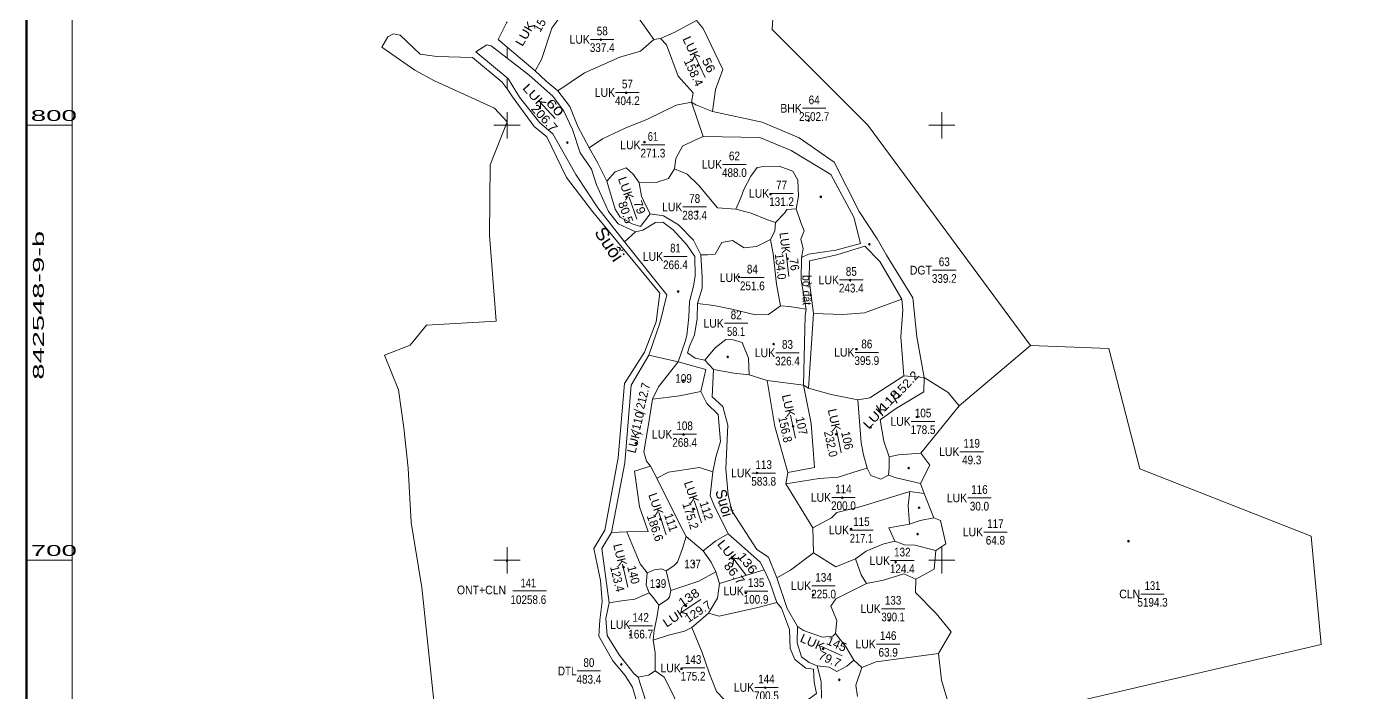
# Model space of a CAD drawing. Header units: metres. Extents: x 550890 to 551618, y 1839259 to 1840146.
# Drawn here: x 550889.5 to 551193.5, y 1839669.6 to 1839822.7 of the extents above; entities that cross this region are included whole.
import ezdxf
from ezdxf.enums import TextEntityAlignment as Align

# ---------------------------------------------------------------- set-up
doc = ezdxf.new("R2010")
doc.units = ezdxf.units.M
doc.header["$LTSCALE"] = 0.8
doc.header["$PDMODE"] = 32
doc.header["$PDSIZE"] = 0.4
doc.linetypes.add('DASH_DOUBLE_DOT', pattern=[9.2, 5, -1.2, 0.3, -1.2, 0.3, -1.2])
for name, color, linetype, lineweight in [('10', 7, 'Continuous', 13), ('13', 7, 'Continuous', 13), ('2', 7, 'DASH_DOUBLE_DOT', 25), ('23', 7, 'Continuous', 13), ('24', 7, 'Continuous', 13), ('31', 7, 'Continuous', 13), ('63', 7, 'Continuous', 13)]:
    doc.layers.add(name, color=color, linetype=linetype, lineweight=lineweight)
for name, color, linetype in [('4', 7, 'Continuous'), ('48', 7, 'Continuous'), ('8', 7, 'Continuous')]:
    doc.layers.add(name, color=color, linetype=linetype)

msp = doc.modelspace()

# ---------------------------------------------------------------- linework, layer by layer
at = {"layer": '10'}
for p, q in [((551035.28, 1839819.97), (551033.79, 1839819.73)), ((551042.43, 1839805.36), (551045.08, 1839797.41)), ((551029.58, 1839775.48), (551027.04, 1839773.24)), ((551070.47, 1839756.72), (551069.29, 1839739.56)), ((551104, 1839735.5), (551120.37, 1839749.41)), ((551039.32, 1839745.62), (551032.61, 1839747.18)), ((551055.65, 1839742.67), (551059.82, 1839741.3)), ((551059.82, 1839741.3), (551068.17, 1839740.26)), ((551091.26, 1839742.43), (551095.89, 1839741.99)), ((551069.29, 1839739.56), (551068.17, 1839740.26)), ((551104, 1839735.5), (551095.14, 1839724.64)), ((551034.43, 1839718.88), (551033.03, 1839721.66)), ((551064.11, 1839717.57), (551064.54, 1839720.16)), ((551064.11, 1839717.57), (551070.31, 1839707.49)), ((551092.61, 1839715.8), (551095.88, 1839715.32)), ((551027.52, 1839706.54), (551024.05, 1839706.38)), ((551045.1, 1839702.15), (551041.17, 1839705.46)), ((551070.45, 1839701.68), (551070.31, 1839707.49)), ((551036.57, 1839697.6), (551037.65, 1839693.05)), ((551048.89, 1839694.67), (551048.01, 1839697.38)), ((551059.1, 1839697.77), (551048.89, 1839694.67)), ((551079.72, 1839677.03), (551081.6, 1839675.38))]:
    msp.add_line(p, q, dxfattribs=at)
for points in [[(551063, 1839856), (551061, 1839822), (551083, 1839800), (551120.37, 1839749.41)], [(551033.79, 1839819.73), (551029.83, 1839825.24), (551027.91, 1839831.34)], [(551012.92, 1839825.96), (551010.33, 1839822.31), (551007.92, 1839815.14), (551006.46, 1839812.55)], [(551035.28, 1839819.97), (551038.45, 1839821.34), (551043.56, 1839824.13)], [(551047.26, 1839803.2), (551047.97, 1839808.21), (551049.63, 1839812.87), (551045.1, 1839822.25), (551043.56, 1839824.13)], [(550971.81, 1839747.18), (550977.71, 1839749.45), (550981.49, 1839754.09), (550997.52, 1839754.98), (550995.95, 1839774.74), (550996.11, 1839790.93), (551000.05, 1839800.77), (550997.15, 1839803.98), (550983.32, 1839810.23), (550978.83, 1839812.67), (550971.21, 1839817.94)], [(551033.79, 1839819.73), (551030.69, 1839817.04), (551025.97, 1839815.64), (551017.79, 1839812.05), (551011.68, 1839807.91)], [(551042.43, 1839805.36), (551042.81, 1839807.44), (551039.37, 1839811.32), (551036.65, 1839818.49), (551035.28, 1839819.97)], [(551018.89, 1839794.86), (551021.98, 1839796.86), (551027.19, 1839799.33), (551032.32, 1839801.43), (551038.89, 1839804.65), (551042.43, 1839805.36)], [(551042.43, 1839805.36), (551043.45, 1839804.73), (551047.26, 1839803.2)], [(551095.89, 1839741.99), (551094.2, 1839751.39), (551093.29, 1839760.31), (551087.26, 1839770.12), (551085.11, 1839773.92), (551080.97, 1839780.19), (551075.21, 1839791.51), (551067.18, 1839797.09), (551058.67, 1839800.69), (551047.26, 1839803.2)], [(551038.5, 1839789.99), (551038.84, 1839792.4), (551040.35, 1839795.2), (551043.36, 1839796.63), (551045.08, 1839797.41)], [(551045.08, 1839797.41), (551058.16, 1839797.23), (551065.37, 1839794.2), (551074.49, 1839788.71), (551079.76, 1839778.88), (551081.31, 1839772.8), (551075.62, 1839771.31), (551069.32, 1839770.37), (551067.7, 1839769.58)], [(551030.35, 1839786.81), (551029.09, 1839788.69), (551027.39, 1839790.23), (551024.83, 1839789.31), (551022.92, 1839787.14)], [(551030.35, 1839786.81), (551034.31, 1839786.83), (551037.15, 1839787.74), (551038.5, 1839789.99)], [(551038.5, 1839789.99), (551041.45, 1839788.78), (551044.09, 1839786.14), (551048.37, 1839781.07), (551052.65, 1839780.7)], [(551052.65, 1839780.7), (551053.79, 1839783.31), (551054.43, 1839785.22), (551056.09, 1839788.29), (551057.5, 1839790.28), (551059.03, 1839790.56), (551062.57, 1839790.59), (551065.74, 1839789.5), (551066.9, 1839787.41), (551067.06, 1839783.72), (551066.45, 1839780.8)], [(551032.93, 1839779.69), (551031.84, 1839781.76), (551030.93, 1839783.71), (551030.35, 1839786.81)], [(551052.65, 1839780.7), (551056.15, 1839779.8), (551059.9, 1839778.31), (551061.71, 1839777.63)], [(551066.45, 1839780.8), (551064.31, 1839780.63), (551063.79, 1839779.84), (551061.71, 1839777.63)], [(551067.7, 1839769.58), (551068.07, 1839771.62), (551067.56, 1839773.82), (551068.32, 1839775.75), (551067.57, 1839777.66), (551066.45, 1839780.8)], [(551061.71, 1839777.63), (551061.6, 1839775.7), (551060.61, 1839773.75)], [(551044.57, 1839770.2), (551046.13, 1839770.21), (551047.83, 1839770.35), (551049.36, 1839773.07), (551051.85, 1839773.53), (551054.52, 1839771.8), (551057.4, 1839772.11), (551060.61, 1839773.75)], [(551060.61, 1839773.75), (551061.22, 1839770.44), (551061.94, 1839763.49), (551062.91, 1839758.47)], [(551090.79, 1839760.06), (551085.76, 1839768.71), (551082.26, 1839772.23), (551075.84, 1839770.26), (551069.58, 1839768.83), (551069.48, 1839764.41), (551070.47, 1839756.72)], [(551068.76, 1839757.7), (551067.67, 1839764.45), (551067.7, 1839769.58)], [(551090.79, 1839760.06), (551082.17, 1839756.87), (551077.23, 1839756.48), (551070.47, 1839756.72)], [(551091.26, 1839742.43), (551090.55, 1839751.35), (551091, 1839757.48), (551090.79, 1839760.06)], [(551043.78, 1839759.02), (551047.52, 1839758.61), (551051.66, 1839757.73), (551057.16, 1839756.42), (551060.16, 1839756.53), (551062.91, 1839758.47)], [(551062.91, 1839758.47), (551064.92, 1839758.37), (551068.76, 1839757.7)], [(551068.17, 1839740.26), (551068.52, 1839756.28), (551068.76, 1839757.7)], [(551055.65, 1839742.67), (551055.53, 1839746.45), (551054.09, 1839750.07), (551052, 1839750.7), (551050.31, 1839750.78), (551047.84, 1839748.87), (551045.46, 1839746.01)], [(551117.57, 1839658.77), (551129.02, 1839667.08), (551187.17, 1839680.66), (551184.87, 1839705.54), (551145.49, 1839721.06), (551138.35, 1839748.69), (551120.37, 1839749.41)], [(551039.32, 1839745.62), (551034.81, 1839739.85), (551033.49, 1839737.06)], [(551047.5, 1839743.87), (551052.12, 1839743.05), (551055.65, 1839742.67)], [(551059.82, 1839741.3), (551061.6, 1839730.78), (551064.54, 1839720.16)], [(551080.63, 1839736.86), (551083.42, 1839737.35), (551091.26, 1839742.43)], [(551095.89, 1839741.99), (551095.86, 1839738.72), (551089.36, 1839734.84), (551085.8, 1839732.32), (551086.65, 1839727.36), (551087.9, 1839723.77)], [(551095.89, 1839741.99), (551101.46, 1839738.56), (551104, 1839735.5)], [(551044.57, 1839738.84), (551039.69, 1839737.8), (551033.49, 1839737.06)], [(551064.54, 1839720.16), (551070.68, 1839721.34), (551069.91, 1839731.48), (551068.17, 1839740.26)], [(551069.29, 1839739.56), (551074.57, 1839738.14), (551080.63, 1839736.86)], [(551033.49, 1839737.06), (551032.57, 1839731.21), (551031.46, 1839724.94), (551032.06, 1839722.82), (551033.03, 1839721.66)], [(551082.81, 1839721.2), (551081.96, 1839724.21), (551081.45, 1839727), (551080.63, 1839736.86)], [(551087.74, 1839719.56), (551087.85, 1839721.32), (551087.9, 1839723.77)], [(551087.9, 1839723.77), (551090.04, 1839724.23), (551095.14, 1839724.64)], [(551095.14, 1839724.64), (551097.22, 1839721.85), (551095.04, 1839717.69)], [(551027.52, 1839706.54), (551032.45, 1839706.62), (551030.46, 1839712.3), (551029.3, 1839720.47), (551033.03, 1839721.66)], [(551034.43, 1839718.88), (551037.11, 1839720.27), (551044.28, 1839721.31), (551047.32, 1839720.33)], [(551064.11, 1839717.57), (551071.81, 1839718.79), (551076.12, 1839719.1), (551081.01, 1839720.62), (551082.81, 1839721.2)], [(551082.81, 1839721.2), (551083.64, 1839719.49), (551085.99, 1839718.62), (551087.74, 1839719.56)], [(551041.17, 1839705.46), (551039.52, 1839708.66), (551034.43, 1839718.88)], [(551087.74, 1839719.56), (551089.46, 1839718.93), (551095.04, 1839717.69)], [(551098.12, 1839709.78), (551095.88, 1839715.32), (551095.04, 1839717.69)], [(551070.31, 1839707.49), (551074.6, 1839709.77), (551075.87, 1839710.95), (551081.46, 1839712.33), (551092.61, 1839715.8)], [(551092.55, 1839708.33), (551092.27, 1839712.61), (551092.61, 1839715.8)], [(551092.55, 1839708.33), (551087.81, 1839707.44), (551089.19, 1839704.38)], [(551098.12, 1839709.78), (551095.01, 1839709.12), (551092.55, 1839708.33)], [(551098.59, 1839702.23), (551100.93, 1839703.82), (551099.64, 1839709.14), (551098.12, 1839709.78)], [(551032.24, 1839697.11), (551030.63, 1839699.21), (551027.52, 1839706.54)], [(551036.57, 1839697.6), (551038.35, 1839698.76), (551039.19, 1839699.6), (551040.37, 1839702.68), (551041.17, 1839705.46)], [(551050.83, 1839706.1), (551048, 1839704.5), (551045.1, 1839702.15)], [(551048.01, 1839697.38), (551046.96, 1839699.59), (551045.1, 1839702.15)], [(551062.04, 1839695.98), (551065.16, 1839697.76), (551070.45, 1839701.68)], [(551080.1, 1839700.32), (551075.57, 1839698.5), (551070.45, 1839701.68)], [(551089.19, 1839704.38), (551086.41, 1839703.73), (551082.56, 1839702.09), (551080.1, 1839700.32)], [(551089.19, 1839704.38), (551091.4, 1839703.55), (551093.81, 1839703.49), (551098.59, 1839702.23)], [(551093.98, 1839695.69), (551098.21, 1839697.94), (551098.59, 1839702.23)], [(551082.62, 1839694.7), (551081.44, 1839696.66), (551080.1, 1839700.32)], [(551032.65, 1839692.49), (551031.98, 1839694.25), (551032.24, 1839697.11)], [(551032.24, 1839697.11), (551033.86, 1839697.77), (551035.56, 1839698.02), (551036.57, 1839697.6)], [(551048.01, 1839697.38), (551044.09, 1839695.23), (551037.65, 1839693.05)], [(551093.98, 1839695.69), (551091.28, 1839696.92), (551086.54, 1839695.43), (551082.62, 1839694.7)], [(551093.98, 1839695.69), (551093.9, 1839692.63), (551098.68, 1839687.78), (551102.16, 1839683.58), (551099.21, 1839678.58)], [(551032.65, 1839692.49), (551029.4, 1839691.06), (551026.34, 1839690.67), (551023.47, 1839690.19)], [(551034.91, 1839689.72), (551033.7, 1839691.34), (551032.65, 1839692.49)], [(551037.65, 1839693.05), (551037.38, 1839691.49), (551036.91, 1839691), (551034.91, 1839689.72)], [(551046.36, 1839687.81), (551048.36, 1839691.32), (551048.89, 1839694.67)], [(551082.62, 1839694.7), (551079.1, 1839692.89), (551075.63, 1839691.17), (551074.46, 1839689.42), (551075.87, 1839686.15), (551075.52, 1839683.18)], [(551034.91, 1839689.72), (551034.45, 1839686.78), (551033.85, 1839683.96), (551033.58, 1839681.62)], [(551062.01, 1839690.32), (551057.7, 1839689.13), (551048.79, 1839687.14), (551046.36, 1839687.81)], [(551042.49, 1839684.52), (551044.06, 1839685.83), (551046.36, 1839687.81)], [(551033.58, 1839681.62), (551037.15, 1839682.78), (551040.82, 1839683.72), (551042.49, 1839684.52)], [(551042.49, 1839684.52), (551044.88, 1839678.83), (551046.45, 1839674.15), (551048.18, 1839669.84), (551049.87, 1839668.08)], [(551075.52, 1839683.18), (551074.88, 1839682.54), (551072.53, 1839682.34), (551068.21, 1839683.86), (551066.78, 1839684.79)], [(551033.58, 1839681.62), (551034.05, 1839678.72), (551034.06, 1839674.55)], [(551075.52, 1839683.18), (551077.96, 1839680.05), (551079.72, 1839677.03)], [(551081.6, 1839675.38), (551084.86, 1839676.63), (551099.21, 1839678.58)], [(551099.21, 1839678.58), (551099.89, 1839672.42), (551102.62, 1839663.4)], [(551034.06, 1839674.55), (551032.51, 1839673.58), (551030.19, 1839673.12)], [(551034.06, 1839674.55), (551036.14, 1839673.13), (551038.32, 1839668.73), (551039.74, 1839665.4)], [(551079.72, 1839677.03), (551078.14, 1839675.69), (551075.85, 1839674.43), (551074.06, 1839675.45), (551071.35, 1839675.76)], [(551081.6, 1839675.38), (551080.23, 1839671.29), (551080.59, 1839668.7)]]:
    msp.add_lwpolyline(points, dxfattribs=at)
at = {"layer": '13'}
for p, q in [((551019.19, 1839819.76), (551024.59, 1839819.76)), ((551043.29, 1839815.87), (551045.58, 1839810.98)), ((551007.4, 1839805.57), (551011.04, 1839801.58)), ((551024.97, 1839807.56), (551030.37, 1839807.56)), ((551067.92, 1839803.92), (551073.32, 1839803.92)), ((551030.85, 1839795.51), (551036.25, 1839795.51)), ((551049.58, 1839791.02), (551054.98, 1839791.02)), ((551060.43, 1839784.35), (551065.83, 1839784.35)), ((551028.05, 1839783.52), (551029.88, 1839778.44)), ((551040.44, 1839781.24), (551045.84, 1839781.24)), ((551036.02, 1839769.84), (551041.42, 1839769.84)), ((551064.2, 1839770.62), (551064.82, 1839765.26)), ((551097.84, 1839766.69), (551103.24, 1839766.69)), ((551053.71, 1839764.99), (551059.11, 1839764.99)), ((551076.46, 1839764.47), (551081.86, 1839764.47)), ((551049.98, 1839754.49), (551055.38, 1839754.49)), ((551061.79, 1839747.7), (551067.19, 1839747.7)), ((551080.03, 1839747.81), (551085.43, 1839747.81)), ((551088.23, 1839738.48), (551089.73, 1839736.14)), ((551084.94, 1839735.58), (551086.44, 1839733.24)), ((551029.19, 1839734.71), (551031.82, 1839733.58)), ((551065.21, 1839733.33), (551066.37, 1839728.06)), ((551028.54, 1839730.08), (551031.17, 1839728.94)), ((551038.15, 1839728.99), (551043.55, 1839728.99)), ((551075.73, 1839730.01), (551076.85, 1839724.72)), ((551092.96, 1839731.92), (551098.36, 1839731.92)), ((551104.15, 1839724.96), (551109.55, 1839724.96)), ((551056.32, 1839720.05), (551061.72, 1839720.05)), ((551074.66, 1839714.45), (551080.06, 1839714.45)), ((551105.93, 1839714.34), (551111.33, 1839714.34)), ((551034.9, 1839710.97), (551036.63, 1839705.86)), ((551043.07, 1839713.72), (551044.74, 1839708.59)), ((551078.79, 1839706.96), (551084.19, 1839706.96)), ((551109.6, 1839706.5), (551115, 1839706.5)), ((551026.52, 1839699.07), (551027.81, 1839693.83)), ((551051.62, 1839700.94), (551054.94, 1839696.69)), ((551088.19, 1839699.94), (551093.59, 1839699.94)), ((551001.34, 1839693), (551009.1, 1839693)), ((551054.57, 1839692.93), (551059.97, 1839692.93)), ((551070.09, 1839694.14), (551075.49, 1839694.14)), ((551040.07, 1839687.96), (551044.57, 1839690.95)), ((551145.73, 1839692.24), (551151.13, 1839692.24)), ((551086.07, 1839688.86), (551091.47, 1839688.86)), ((551028.04, 1839684.92), (551033.44, 1839684.92)), ((551084.94, 1839680.74), (551090.34, 1839680.74)), ((551072.13, 1839680.27), (551077.05, 1839678.06)), ((551016.13, 1839674.55), (551021.53, 1839674.55)), ((551040.09, 1839675.25), (551045.49, 1839675.25)), ((551056.95, 1839670.78), (551062.35, 1839670.78))]:
    msp.add_line(p, q, dxfattribs=at)
for p in [(551021.6, 1839819.7), (551043.83, 1839813.73), (551027.38, 1839807.49), (551069.35, 1839801.1), (551013.87, 1839796.03), (551031.6, 1839796.14), (551027.5, 1839783.53), (551060.56, 1839784.15), (551072.14, 1839783.58), (551043.72, 1839780.16), (551083.31, 1839772.67), (551064.52, 1839769.32), (551053.33, 1839765.14), (551078.87, 1839764.4), (551039.33, 1839761.78), (551061.31, 1839749.7), (551080.34, 1839748.53), (551050.74, 1839746.75), (551040.57, 1839741.37), (551094.29, 1839732.94), (551040.56, 1839728.92), (551065.78, 1839730.8), (551075.69, 1839728.99), (551083.62, 1839730.6), (551029.63, 1839726.91), (551057.47, 1839720.08), (551092.36, 1839721.19), (551077.07, 1839714.39), (551042.99, 1839711.79), (551094.75, 1839712.09), (551035.29, 1839709.46), (551079.12, 1839707.2), (551094.42, 1839706.03), (551142.89, 1839704.37), (550999.99, 1839699.94), (551026.81, 1839698.42), (551042.99, 1839699.29), (551051.82, 1839700.42), (551089.36, 1839699.57), (551034.78, 1839693.9), (551054.92, 1839692.49), (551041.12, 1839689.55), (551070.41, 1839692.07), (551087.91, 1839686.22), (551028.39, 1839682.87), (551072.67, 1839679.64), (551026.29, 1839676.06), (551040.11, 1839675.02), (551076.4, 1839672.52), (551059.37, 1839670.71)]:
    msp.add_point(p, dxfattribs=at)
at = {"layer": '23'}
msp.add_lwpolyline([(551000, 1839579.07), (550992.69, 1839578.3), (550990.91, 1839588.36), (550989.77, 1839594.9), (550988.69, 1839607.74), (550987.22, 1839632.48), (550985.89, 1839642.32), (550980.41, 1839693.74), (550977.98, 1839708.69), (550977.29, 1839721.18), (550976.28, 1839730.47), (550975.05, 1839739.21), (550971.81, 1839747.18)], dxfattribs=at)
at = {"layer": '24'}
for p, q in [((551000, 1839815.44), (551000, 1839817.98)), ((551000, 1839808.39), (551000, 1839810.93))]:
    msp.add_line(p, q, dxfattribs=at)
at = {"layer": '31'}
for p, q in [((551000, 1839817.98), (551006.46, 1839812.55)), ((551047.5, 1839743.87), (551045.46, 1839746.01))]:
    msp.add_line(p, q, dxfattribs=at)
for points in [[(551000, 1839823.76), (550999.91, 1839823.55), (550997.95, 1839819.7), (551000, 1839817.98)], [(551000, 1839808.39), (550998.92, 1839809.96), (550992.05, 1839815.56), (550983.9, 1839815.83), (550980, 1839816.33), (550975.45, 1839820.72), (550973.9, 1839821.03), (550972.6, 1839820.37), (550971.21, 1839817.94)], [(551000, 1839815.44), (550996.37, 1839818.24), (550995.39, 1839818.54), (550992.85, 1839816.93), (551000, 1839810.93)], [(551029.58, 1839775.48), (551025.58, 1839777.39), (551023.31, 1839780.22), (551020.57, 1839786.32), (551019.4, 1839789.95), (551016.83, 1839793.67), (551015.08, 1839799.08), (551013.07, 1839803.26), (551010.55, 1839806.73), (551005.08, 1839811.52), (551000, 1839815.44)], [(551011.68, 1839807.91), (551008.98, 1839810.19), (551006.46, 1839812.55)], [(551000, 1839810.93), (551000.34, 1839810.65), (551002.85, 1839806.44), (551007.55, 1839800.57), (551010.52, 1839798.08), (551015.8, 1839788.7), (551020.87, 1839781.03), (551027.04, 1839773.24)], [(551030.41, 1839665.47), (551028.87, 1839670.83), (551027.13, 1839673.48), (551024.34, 1839676.92), (551021.11, 1839682.58), (551021.38, 1839686.25), (551021.89, 1839690.51), (551021.53, 1839695.38), (551019.99, 1839702.68), (551022.48, 1839706.92), (551025.53, 1839723.52), (551027.01, 1839740.68), (551031.6, 1839747.83), (551034.26, 1839754.81), (551035.16, 1839761.4), (551019.63, 1839780.2), (551013.68, 1839787.98), (551009.19, 1839797.34), (551006.24, 1839799.72), (551001.28, 1839806.54), (551000, 1839808.39)], [(551011.68, 1839807.91), (551014.46, 1839804.31), (551016.25, 1839799.74), (551018.89, 1839794.86)], [(551018.89, 1839794.86), (551020.92, 1839791.33), (551022.92, 1839787.14)], [(551022.92, 1839787.14), (551024.83, 1839780.69), (551026.03, 1839778.9), (551028.8, 1839777.33), (551030.68, 1839776.74), (551032.93, 1839779.69)], [(551029.58, 1839775.48), (551031.25, 1839775.89), (551034.15, 1839777.69), (551035.85, 1839777.73), (551038.19, 1839775.99), (551041.35, 1839772.54), (551043.16, 1839769.83), (551043.23, 1839765.38), (551042.86, 1839763.02), (551041.97, 1839759.49), (551041.83, 1839755.95), (551041.35, 1839751.65), (551040.99, 1839750.32), (551039.32, 1839745.62)], [(551044.57, 1839770.2), (551042.89, 1839773.59), (551039.42, 1839777.16), (551035.96, 1839779.22), (551032.93, 1839779.69)], [(551032.61, 1839747.18), (551035.18, 1839754.71), (551036.73, 1839761.01), (551027.04, 1839773.24)], [(551044.57, 1839770.2), (551044.9, 1839765.13), (551044.84, 1839762.56), (551043.78, 1839759.02)], [(551043.78, 1839759.02), (551043.74, 1839755.6), (551043.11, 1839751.8), (551042.06, 1839749.4), (551041.5, 1839747.66), (551043.24, 1839746.44), (551045.46, 1839746.01)], [(551024.05, 1839706.38), (551027.1, 1839722.38), (551028.52, 1839740.26), (551032.61, 1839747.18)], [(551039.32, 1839745.62), (551045.69, 1839743.85), (551044.57, 1839738.84)], [(551047.5, 1839743.87), (551047.16, 1839737.58), (551049.61, 1839735.33), (551050.74, 1839731.05), (551050.33, 1839721.04), (551050.86, 1839714.96), (551051.7, 1839711.37), (551057.48, 1839702.45), (551060.1, 1839700.75), (551062.04, 1839695.98)], [(551044.57, 1839738.84), (551045.94, 1839736.08), (551048.52, 1839733.54), (551049.11, 1839727.29), (551048.03, 1839723.73), (551047.32, 1839720.33)], [(551050.83, 1839706.1), (551047.6, 1839712.63), (551046.71, 1839714.85), (551047.32, 1839720.33)], [(551024.05, 1839706.38), (551021.8, 1839702.7), (551023.47, 1839690.19)], [(551050.83, 1839706.1), (551056.1, 1839701.52), (551058.23, 1839699.54), (551059.1, 1839697.77)], [(551062.01, 1839690.32), (551060.46, 1839694.96), (551059.1, 1839697.77)], [(551066.78, 1839684.79), (551064.45, 1839688.88), (551062.04, 1839695.98)], [(551023.47, 1839690.19), (551022.7, 1839686.62), (551023.06, 1839682.72), (551025.78, 1839678.3), (551029.17, 1839673.97), (551030.19, 1839673.12)], [(551062.01, 1839690.32), (551063.13, 1839688.98), (551064.92, 1839684.11), (551065.14, 1839679.72), (551066.18, 1839677.18), (551068.72, 1839675.18), (551070.49, 1839674.96), (551070.66, 1839671.99), (551071.16, 1839669.36), (551067.88, 1839666.98), (551066.95, 1839663.86), (551070.79, 1839661.56), (551073.13, 1839658.55), (551074.53, 1839656.54), (551073.84, 1839655.04), (551069.94, 1839651.88), (551067.05, 1839650.86)], [(551071.35, 1839675.76), (551069.44, 1839676.49), (551067.71, 1839677.79), (551066.7, 1839681.05), (551066.78, 1839684.79)], [(551071.35, 1839675.76), (551072.26, 1839672.12), (551072.33, 1839668.3)], [(551034.18, 1839649.87), (551033.73, 1839651.22), (551033.84, 1839657.81), (551034.02, 1839661.52), (551032.45, 1839665.91), (551030.19, 1839673.12)]]:
    msp.add_lwpolyline(points, dxfattribs=at)
at = {"layer": '63'}
for p, q in [((551000, 1839797), (551000, 1839803)), ((551100, 1839797), (551100, 1839803)), ((550900, 1839800), (550889.5, 1839800)), ((550997, 1839800), (551003, 1839800)), ((551097, 1839800), (551103, 1839800)), ((551000, 1839697), (551000, 1839703)), ((551100, 1839697), (551100, 1839703)), ((550900, 1839700), (550889.5, 1839700)), ((550997, 1839700), (551003, 1839700)), ((551097, 1839700), (551103, 1839700))]:
    msp.add_line(p, q, dxfattribs=at)
at = {"layer": '63', "lineweight": 158}
msp.add_lwpolyline([(550889.5, 1840110.5), (551610.5, 1840110.5), (551610.5, 1839389.5), (550889.5, 1839389.5)], close=True, dxfattribs=at)
at = {"layer": '63'}
msp.add_lwpolyline([(551383.96, 1840100), (551600, 1840100), (551600, 1839400), (550900, 1839400), (550900, 1840100), (551379.89, 1840100)], dxfattribs=at)

# ---------------------------------------------------------------- texts
at = {"layer": '13'}
for s, width, p in [('58', 0.85, (551021.9, 1839820.7)), ('57', 0.85, (551027.68, 1839808.49)), ('64', 0.85, (551070.62, 1839804.85)), ('61', 0.8, (551033.55, 1839796.44)), ('62', 0.85, (551052.29, 1839791.96)), ('77', 0.85, (551063.14, 1839785.28)), ('78', 0.85, (551043.15, 1839782.17)), ('81', 0.8, (551038.72, 1839770.77)), ('63', 0.85, (551100.55, 1839767.63)), ('84', 0.85, (551056.42, 1839765.93)), ('85', 0.85, (551079.16, 1839765.4)), ('82', 0.85, (551052.69, 1839755.42)), ('83', 0.85, (551064.49, 1839748.63)), ('86', 0.85, (551082.73, 1839748.74)), ('109', 0.85, (551040.59, 1839740.8)), ('105', 0.85, (551095.67, 1839732.85)), ('108', 0.85, (551040.84, 1839729.92)), ('119', 0.85, (551106.84, 1839725.9)), ('113', 0.85, (551059.02, 1839720.99)), ('114', 0.85, (551077.35, 1839715.39)), ('116', 0.85, (551108.62, 1839715.27)), ('115', 0.85, (551081.49, 1839707.89)), ('117', 0.85, (551112.3, 1839707.43)), ('132', 0.85, (551090.89, 1839700.88)), ('137', 0.85, (551042.67, 1839698.15)), ('141', 0.8, (551004.89, 1839693.78)), ('139', 0.85, (551034.72, 1839693.65)), ('135', 0.85, (551057.28, 1839693.87)), ('134', 0.85, (551072.79, 1839695.07)), ('131', 0.8, (551148.43, 1839693.18)), ('133', 0.85, (551088.77, 1839689.8)), ('142', 0.85, (551030.73, 1839685.86)), ('146', 0.85, (551087.64, 1839681.68)), ('80', 0.85, (551018.83, 1839675.49)), ('143', 0.85, (551042.79, 1839676.18)), ('144', 0.85, (551059.65, 1839671.71))]:
    msp.add_text(s, height=2, dxfattribs=dict(at, width=width)).set_placement(p, align=Align.CENTER)
for s, height, rotation, width, p in [('56', 2, 295.168, 1.15, (551045.48, 1839813.4)), ('60', 2, 312.348, 1.45, (551010.27, 1839803.42)), ('79', 1.99, 289.818, 1.05, (551029.56, 1839780.82)), ('76', 1.99, 276.661, 0.95, (551065.09, 1839767.89)), ('118', 2, 46.818, 1.25, (551088.63, 1839736.01)), ('110', 2, 76.051, 0.95, (551031.06, 1839731.82)), ('107', 2, 282.438, 0.95, (551066.75, 1839730.69)), ('106', 2, 281.956, 0.95, (551077.25, 1839727.36)), ('111', 2, 288.706, 0.95, (551036.77, 1839708.39)), ('136', 2, 308.001, 1.2, (551054.5, 1839698.78)), ('140', 2, 283.796, 0.95, (551028.13, 1839696.44)), ('138', 1.99, 33.662, 1.15, (551042.36, 1839690.6)), ('145', 2, 335.843, 1.05, (551075.39, 1839679.84))]:
    msp.add_text(s, height=height, rotation=rotation, dxfattribs=dict(at, width=width)).set_placement(p, align=Align.CENTER)
msp.add_text('112', height=2, rotation=288.101, dxfattribs=at).set_placement((551044.89, 1839711.14), align=Align.CENTER)
at = {"layer": '2'}
for height, rotation, width, p in [(1.99, 59.782, 1.15, (551006.52, 1839823.13)), (2, 295.168, 1.1, (551042.72, 1839814.71)), (2, 312.348, 1.25, (551007.8, 1839803.65)), (1.99, 289.818, 1.05, (551027.31, 1839782.63)), (1.99, 276.661, 0.95, (551063.21, 1839770.4)), (2, 46.818, 1.25, (551087.56, 1839734.76)), (2, 308.001, 1.2, (551052.05, 1839698.79)), (1.99, 33.662, 1.15, (551041.62, 1839687.79)), (2, 335.843, 1.1, (551072.41, 1839679.04))]:
    msp.add_text('LUK', height=height, rotation=rotation, dxfattribs=dict(at, width=width)).set_placement(p, align=Align.RIGHT)
for s, width, p in [('LUK', 0.9, (551019.06, 1839818.76)), ('LUK', 0.9, (551024.84, 1839806.55)), ('BHK', 0.9, (551067.79, 1839802.92)), ('LUK', 0.9, (551030.72, 1839794.51)), ('LUK', 0.9, (551049.45, 1839790.02)), ('LUK', 0.9, (551060.3, 1839783.35)), ('LUK', 0.9, (551040.32, 1839780.24)), ('LUK', 0.9, (551035.89, 1839768.84)), ('LUK', 0.9, (551053.58, 1839763.99)), ('LUK', 0.9, (551076.33, 1839763.46)), ('DGT', 0.9, (551097.71, 1839765.7)), ('LUK', 0.9, (551049.85, 1839753.49)), ('LUK', 0.9, (551061.65, 1839746.7)), ('LUK', 0.9, (551079.9, 1839746.81)), ('LUK', 0.9, (551092.83, 1839730.92)), ('LUK', 0.9, (551038.01, 1839727.98)), ('LUK', 0.9, (551104.02, 1839723.96)), ('LUK', 0.9, (551056.19, 1839719.06)), ('LUK', 0.9, (551074.52, 1839713.45)), ('LUK', 0.9, (551105.8, 1839713.34)), ('LUK', 0.9, (551078.66, 1839705.95)), ('LUK', 0.9, (551109.46, 1839705.5)), ('LUK', 0.9, (551088.06, 1839698.94)), ('ONT+CLN', 0.9, (550999.78, 1839692.18)), ('LUK', 0.9, (551054.44, 1839691.94)), ('LUK', 0.9, (551069.96, 1839693.14)), ('CLN', 0.9, (551145.59, 1839691.25)), ('LUK', 0.9, (551085.94, 1839687.86)), ('LUK', 0.9, (551028.37, 1839684.23)), ('LUK', 0.9, (551084.81, 1839679.74)), ('DTL', 0.85, (551015.99, 1839673.55)), ('LUK', 0.9, (551039.96, 1839674.25)), ('LUK', 0.9, (551056.82, 1839669.77))]:
    msp.add_text(s, height=2, dxfattribs=dict(at, width=width)).set_placement(p, align=Align.RIGHT)
for rotation, p in [(282.438, (551064.3, 1839732.82)), (281.956, (551074.82, 1839729.5)), (76.051, (551030.77, 1839729.52)), (288.101, (551042.28, 1839712.91)), (288.706, (551034.13, 1839710.13)), (283.796, (551025.64, 1839698.49))]:
    msp.add_text('LUK', height=2, rotation=rotation, dxfattribs=at).set_placement(p, align=Align.RIGHT)
at = {"layer": '4'}
for s, height, rotation, p in [('157.8', 1.99, 59.782, (551009.29, 1839824.13)), ('158.4', 2, 295.168, (551042.01, 1839811.77)), ('80.5', 1.99, 289.818, (551026.37, 1839779.66)), ('129.7', 1.99, 33.662, (551044.48, 1839687.41)), ('79.7', 2, 335.843, (551073.82, 1839676.33))]:
    msp.add_text(s, height=height, rotation=rotation, dxfattribs=at).set_placement(p, align=Align.CENTER)
for s, width, p in [('337.4', 0.85, (551021.89, 1839816.86)), ('404.2', 0.85, (551027.67, 1839804.66)), ('2502.7', 0.85, (551070.62, 1839801.02)), ('271.3', 0.85, (551033.55, 1839792.61)), ('488.0', 0.85, (551052.28, 1839788.12)), ('131.2', 0.85, (551063.13, 1839781.45)), ('283.4', 0.85, (551043.14, 1839778.34)), ('266.4', 0.85, (551038.72, 1839766.94)), ('339.2', 0.85, (551100.54, 1839763.79)), ('251.6', 0.85, (551056.41, 1839762.09)), ('243.4', 0.85, (551079.16, 1839761.57)), ('58.1', 0.8, (551052.68, 1839751.59)), ('326.4', 0.85, (551064.49, 1839744.8)), ('395.9', 0.85, (551082.73, 1839744.91)), ('178.5', 0.85, (551095.66, 1839729.02)), ('268.4', 0.85, (551040.85, 1839726.09)), ('49.3', 0.85, (551106.85, 1839722.06)), ('583.8', 0.85, (551059.02, 1839717.15)), ('200.0', 0.85, (551077.36, 1839711.55)), ('30.0', 0.85, (551108.63, 1839711.44)), ('217.1', 0.8, (551081.49, 1839704.06)), ('64.8', 0.85, (551112.3, 1839703.6)), ('124.4', 0.85, (551090.89, 1839697.04)), ('225.0', 0.85, (551072.79, 1839691.24)), ('10258.6', 0.85, (551004.9, 1839689.95)), ('100.9', 0.85, (551057.27, 1839690.03)), ('5194.3', 0.85, (551148.43, 1839689.34)), ('390.1', 0.8, (551088.78, 1839685.96)), ('166.7', 0.85, (551030.74, 1839682.02)), ('63.9', 0.85, (551087.64, 1839677.84)), ('175.2', 0.85, (551042.79, 1839672.35)), ('483.4', 0.85, (551018.83, 1839671.65)), ('700.5', 0.85, (551059.65, 1839667.88))]:
    msp.add_text(s, height=2, dxfattribs=dict(at, width=width)).set_placement(p, align=Align.CENTER)
for s, height, rotation, width, p in [('206.7', 2, 312.348, 1.1, (551007.85, 1839801)), ('134.0', 1.99, 276.661, 0.9, (551061.91, 1839767.43)), ('152.2', 2, 46.818, 1.1, (551092.41, 1839739.71)), ('212.7', 2, 76.051, 0.9, (551032.25, 1839737.57)), ('156.8', 2, 282.438, 0.9, (551063, 1839729.86)), ('232.0', 2, 281.956, 0.9, (551073.49, 1839726.55)), ('175.2', 2, 288.101, 0.95, (551041.25, 1839709.94)), ('186.6', 2, 288.706, 0.95, (551033.13, 1839707.16)), ('123.4', 2, 283.796, 0.9, (551024.41, 1839695.52)), ('86.7', 2, 308.001, 1.1, (551051.48, 1839696.42))]:
    msp.add_text(s, height=height, rotation=rotation, dxfattribs=dict(at, width=width)).set_placement(p, align=Align.CENTER)
at = {"layer": '48'}
for height, rotation, width, p in [(3, 303.37, 1.05, (551022.27, 1839771.86)), (2.5, 286.459, 0.95, (551048.74, 1839712.82))]:
    msp.add_text('Suối', height=height, rotation=rotation, dxfattribs=dict(at, width=width)).set_placement(p, align=Align.CENTER)
at = {"layer": '63', "width": 1.9}
for s, p in [('800', (550890.5, 1839801)), ('700', (550890.5, 1839701))]:
    msp.add_text(s, height=2.5, dxfattribs=at).set_placement(p)
at = {"layer": '63', "width": 2}
msp.add_text('842548-9-b', height=2.5, rotation=90, dxfattribs=at).set_placement((550893.5, 1839758.63), align=Align.CENTER)
at = {"layer": '8', "width": 0.9}
msp.add_text('bờ đất', height=2, rotation=270.73, dxfattribs=at).set_placement((551067.97, 1839762.11), align=Align.CENTER)

doc.saveas('drawing.dxf')
